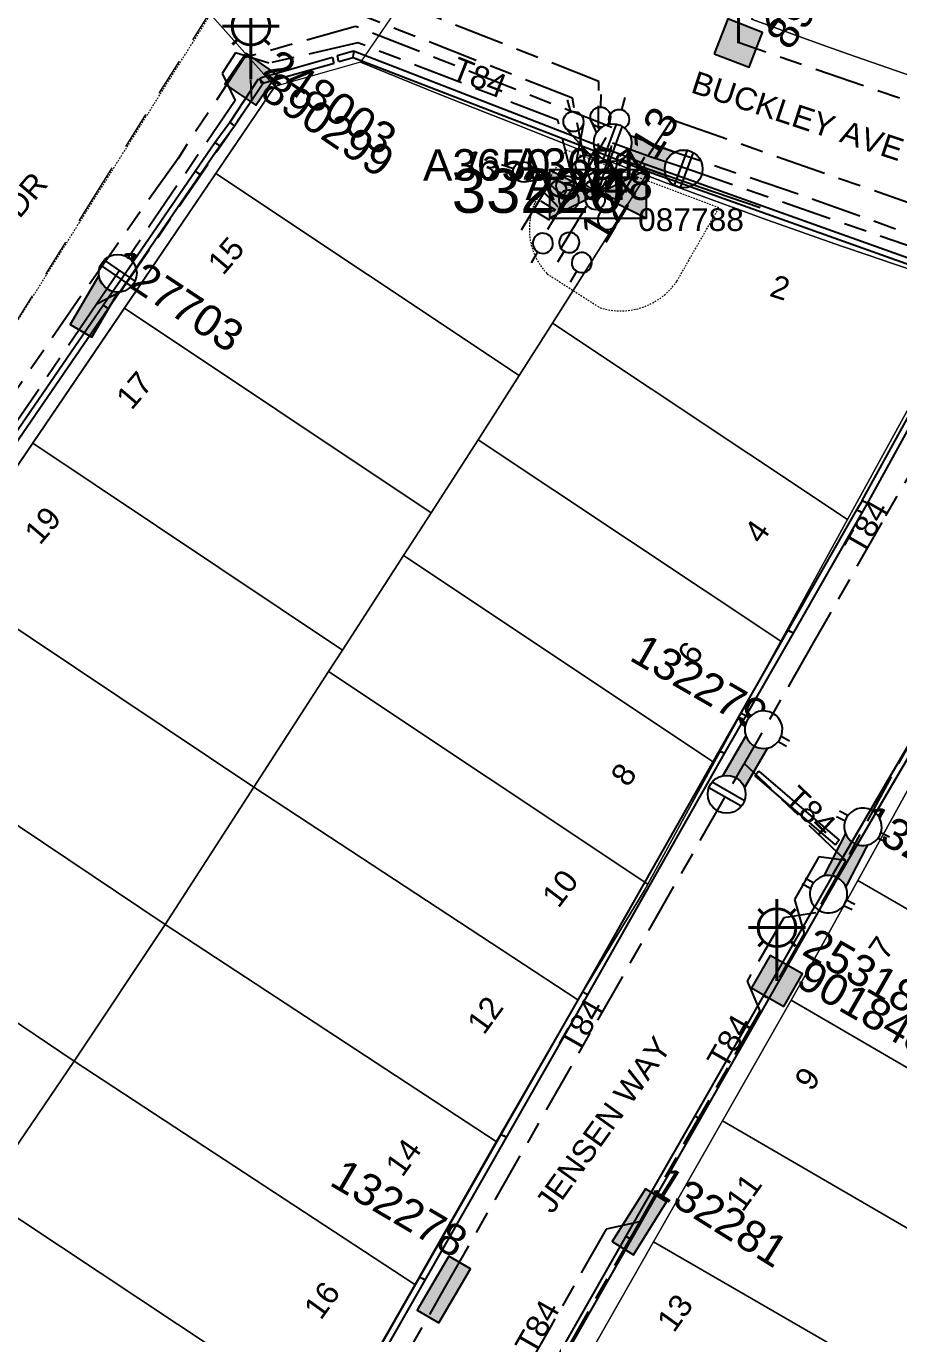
# Model space of a CAD drawing. Header units: metres. Extents: x 299140 to 300955, y 6226202 to 6227439.
# Drawn here: x 299788.9 to 299858.1, y 6226787.1 to 6226890.8 of the extents above; entities that cross this region are included whole.
import ezdxf
from ezdxf.enums import TextEntityAlignment as Align

# ---------------------------------------------------------------- set-up
doc = ezdxf.new("R2010")
doc.units = ezdxf.units.M
for name, pattern in [('Cable Exist UG', [8.2, 4, -1.2, 1.8, -1.2]), ('Dash', [5, 3, -2]), ('HIDDEN', [0.375, 0.25, -0.125]), ('HIDDEN2', [0.1875, 0.125, -0.0625])]:
    doc.linetypes.add(name, pattern=pattern)
doc.layers.get('0').update_dxf_attribs({"color": 6})
for name, color, linetype, lineweight in [('Cadastre Easements_SP_EXT', 9, 'Continuous', 5), ('Cadastre Land Parcels_SP_EXT', 9, 'Continuous', 5), ('Cadastre Other Property_SP_EXT', 9, 'HIDDEN', 5), ('Cadastre Roads_SP_EXT', 9, 'Continuous', 5)]:
    doc.layers.add(name, color=color, linetype=linetype, lineweight=lineweight)
for name, color, linetype in [('Duct_SP_EXT', 7, 'Continuous'), ('Equip_HV_EXT', 7, 'Continuous'), ('Equip_LV_EXT', 7, 'Continuous'), ('Equip_SP_SL_EXT', 7, 'Continuous'), ('Mains_HV_EXT', 7, 'Continuous'), ('Mains_LV_EXT', 7, 'Continuous'), ('Mains_LV_SL_EXT', 7, 'Continuous'), ('Sub_SP_EXT', 7, 'Continuous'), ('SupportsUG_SP_LV_EXT', 7, 'Continuous'), ('SupportsUG_SP_LV_SL_EXT', 7, 'Continuous')]:
    doc.layers.add(name, color=color, linetype=linetype)
doc.styles.add('COLUMN_LABEL', font='arial.ttf')
doc.styles.add('iecARIAL', font='arial.ttf', dxfattribs={"height": 2})
doc.styles.add('POLE_LABEL', font='arial.ttf')
doc.styles.get("Standard").update_dxf_attribs({"font": 'arial.ttf'})
doc.styles.add('SWITCH_LABEL', font='arial.ttf', dxfattribs={"height": 2.5})
doc.linetypes.add('Cable E UG', pattern='A,6,-0.5,["E",Standard,S=1.7,R=0,X=0.5,Y=-1],-2.9', length=9.4)

# ---------------------------------------------------------------- blocks, each defined once
blk = doc.blocks.new('SUB_PADMOUNT_EXT')
for points in [[(0, 0), (-3.84, 1.92), (-3.84, -1.92)], [(0, 0), (3.84, 1.92), (3.84, -1.92)]]:
    blk.add_hatch(color=256).paths.add_polyline_path(points)
for p, q in [((3.84, 1.92), (-3.84, -1.92)), ((-3.84, 1.92), (3.84, -1.92))]:
    blk.add_line(p, q)
blk.add_lwpolyline([(-3.84, -1.92), (3.84, -1.92), (3.84, 1.92), (-3.84, 1.92)], close=True)
for tag, height, flags, p in [('ASSET_NUM', 3.5, 8, (2, 2)), ('STREET_CODE', 0.2, 9, (1.5, 0)), ('CONSTRUCTED_VOLTAGE', 0.2, 9, (1.5, -0.2)), ('OPERATING_VOLTAGE', 0.2, 9, (1.5, -0.6)), ('ORIENTATION', 0.2, 9, (1.5, -0.8)), ('OWNED_BY', 0.2, 9, (1.5, -1)), ('NO_PHASES', 0.2, 9, (1.5, -0.4)), ('OPERATED_BY', 0.2, 9, (1.5, -1.2)), ('SECONDARY_VOLTAGE', 0.2, 9, (1.5, -1.6)), ('STATE', 0.2, 9, (1.5, -1.8)), ('MAINTAINED_BY', 0.2, 9, (1.5, -1.4)), ('PARENT', 0.2, 9, (1.5, -2)), ('SUBSTATION_TYPE', 0.2, 9, (1.5, -2.2)), ('STREETNAME', 0.2, 9, (1.5, -3)), ('SUBURB', 0.2, 9, (1.5, -3.2)), ('USAGE', 0.2, 9, (1.5, -2.4)), ('LEGEND', 0.2, 9, (1.5, -2.6)), ('LOCATION', 0.2, 9, (1.5, -2.8)), ('Z', 0.2, 1, (1.5, -3.6)), ('NOTES', 0.2, 9, (1.5, -3.4))]:
    blk.add_attdef(tag, text='', height=height, dxfattribs=dict(flags=flags)).set_placement(p, align=Align.MIDDLE_LEFT)
blk = doc.blocks.new('COLUMN_EXT')
blk.add_hatch(color=256).paths.add_polyline_path([(-1.49, 1.48), (-1.49, -1.49), (1.48, -1.49), (1.48, 1.48)])
blk.add_lwpolyline([(-1.49, -1.49), (1.48, -1.49), (1.48, 1.48), (-1.49, 1.48)], close=True)
for tag, height, style, flags, p in [('ASSET_NUM', 2.5, 'COLUMN_LABEL', 8, (2, 2)), ('STRUCTURE_PLANT_NUMBER', 0.2, 'POLE_LABEL', 9, (1.81, 0.03)), ('STREET_CODE', 0.2, 'COLUMN_LABEL', 9, (1.81, -0.2))]:
    blk.add_attdef(tag, text='', height=height, dxfattribs=dict(style=style, flags=flags)).set_placement(p, align=Align.MIDDLE_LEFT)
at = {"flags": 9}
for tag, p in [('COLUMN_TYPE', (1.81, -0.4)), ('OWNED_BY', (1.81, -0.6)), ('STATE', (1.81, -0.8)), ('USAGE', (1.81, -1)), ('STREETNAME', (1.81, -1.6)), ('SUBURB', (1.81, -1.8)), ('LEGEND', (1.81, -1.2)), ('LOCATION', (1.81, -1.4)), ('NOTES', (1.81, -2))]:
    blk.add_attdef(tag, text='', height=0.2, dxfattribs=at).set_placement(p, align=Align.MIDDLE_LEFT)
at = {"flags": 1}
blk.add_attdef('Z', (1.81, -2.35), '', height=0.2, dxfattribs=at)
blk = doc.blocks.new('PILLAR_EXT')
blk.add_hatch(color=256).paths.add_polyline_path([(-2.475, 0.99), (-2.475, -0.99), (2.475, -0.99), (2.475, 0.99)])
blk.add_lwpolyline([(-2.475, -0.99), (2.475, -0.99), (2.475, 0.99), (-2.475, 0.99)], close=True)
at = {"style": 'iecARIAL', "flags": 8}
blk.add_attdef('ASSET_NUM', (1.5, 3.5), '', height=2.5, dxfattribs=at)
for tag, p, flags in [('OWNED_BY', (0, -0.2), 9), ('STATE', (0, -0.4), 9), ('SUPPORT_TYPE', (0, -0.6), 9), ('USAGE', (0, -0.8), 9), ('LEGEND', (0, -1), 9), ('LOCATION', (0, -1.2), 9), ('STREETNAME', (0, -1.8), 9), ('SUBURB', (0, -2), 1), ('NOTES', (0, -1.4), 9), ('PARENT', (0, -1.6), 9)]:
    blk.add_attdef(tag, p, '', height=0.2, dxfattribs=dict(flags=flags))
blk = doc.blocks.new('SL_LANTERN_EXT')
at = {"lineweight": 40}
for p, q in [((0, 1.97), (0, 6.47)), ((-1.46, 5.68), (-1.06, 5.28)), ((1.46, 5.68), (1.06, 5.28)), ((-2.25, 4.22), (2.25, 4.22)), ((-1.46, 2.76), (-1.06, 3.16)), ((1.46, 2.76), (1.06, 3.16)), ((0, 0), (0, 2.72))]:
    blk.add_line(p, q, dxfattribs=at)
blk.add_circle((0, 4.22), 1.5, dxfattribs=at)
at = {"style": 'iecARIAL', "flags": 8}
blk.add_attdef('ASSET_NUM', (1.5, 1.5), '', height=2.5, dxfattribs=at)
for tag, p, height, flags in [('CONSTRUCTED_VOLTAGE', (0.98, -0.65), 0.2, 9), ('CONTROL_TYPE', (0.98, -0.85), 0.2, 9), ('LANTERN_PURPOSE', (0.98, -1.05), 0.2, 9), ('LNUMBER', (2.18, -3.25), 2.5, 8), ('OPERATING_VOLTAGE', (0.98, -1.65), 0.2, 9), ('ORIENTATION', (0.98, -1.85), 0.2, 9), ('OWNED_BY', (0.98, -2.05), 0.2, 9), ('STATE', (0.98, -2.25), 0.2, 9), ('LANTERN_TYPE', (0.98, -1.25), 0.2, 9), ('NO_PHASES', (0.98, -1.45), 0.2, 9), ('USAGE', (0.98, -2.45), 0.2, 9), ('CEXIST', (0.98, -2.65), 0.2, 9), ('CNEW', (0.98, -2.85), 0.2, 9), ('CNUMBER', (0.98, -3.05), 0.2, 9), ('CREMOVE', (0.98, -3.25), 0.2, 9), ('CREPLACE', (0.98, -3.45), 0.2, 9), ('LKINGHEIGHT', (0.98, -3.65), 0.2, 9), ('LBRACKET', (0.98, -3.85), 0.2, 9), ('LBRACKETVOCAB', (0.98, -4.05), 0.2, 9), ('LCATEGORY', (0.98, -4.25), 0.2, 9), ('LCHARGE1', (0.98, -4.45), 0.2, 9), ('LCHARGE1PERCENT', (0.98, -4.65), 0.2, 9), ('LCHARGE2', (0.98, -4.85), 0.2, 9), ('LCHARGE2PERCENT', (0.98, -5.05), 0.2, 9), ('LCHARGE3', (0.98, -5.25), 0.2, 9), ('LCHARGE3PERCENT', (0.98, -5.45), 0.2, 9), ('LEXIST', (0.98, -5.65), 0.2, 9), ('LLAMP', (0.98, -5.85), 0.2, 9), ('LLAMPVOCAB', (0.98, -6.05), 0.2, 9), ('LMAST', (0.98, -6.25), 0.2, 9), ('LMASTVOCAB', (0.98, -6.45), 0.2, 9), ('LNEW', (0.98, -6.65), 0.2, 9), ('LANTNUMBER', (0.98, -6.85), 0.2, 9), ('LOUTREACH', (0.98, -7.25), 0.2, 9), ('LOUTREACHVOCAB', (0.98, -7.45), 0.2, 9), ('LRATECODE', (0.98, -7.65), 0.2, 9), ('LREMOVE', (0.98, -7.85), 0.2, 9), ('LREPLACE', (0.98, -8.05), 0.2, 9), ('LTYPE', (0.98, -8.25), 0.2, 9), ('LTYPEVOCAB', (0.98, -8.45), 0.2, 9), ('STREETNAME', (0.98, -9.25), 0.2, 9), ('SUBURB', (0.98, -9.45), 0.2, 1), ('LEGEND', (0.98, -8.65), 0.2, 9), ('LOCATION', (0.98, -8.85), 0.2, 9), ('NOTES', (0.98, -9.05), 0.2, 9)]:
    blk.add_attdef(tag, p, '', height=height, dxfattribs=dict(flags=flags))
blk = doc.blocks.new('LV_UG_DFUSE_CLOSED_EXT')
for points in [[(1, 0), (0, 0)], [(5.04, 0.73), (2.16, -0.72)], [(5.05, -0.71), (2.16, 0.72)], [(6.2, 0.01), (7.2, 0.01)]]:
    blk.add_lwpolyline(points)
for centre in [(1.8, 0), (5.4, 0.01)]:
    blk.add_circle(centre, 0.8)
at = {"flags": 9}
for tag, p in [('ACTUAL_STATUS', (0, 0)), ('CONSTRUCTED_VOLTAGE', (0, -0.2)), ('OPERATING_VOLTAGE', (0, -0.6)), ('ORIENTATION', (0, -0.8)), ('STATE', (0, -1)), ('NO_PHASES', (0, -0.4)), ('SWITCH_TYPE', (0, -1.2)), ('USAGE', (0, -1.4)), ('NOTES', (0, -1.6))]:
    blk.add_attdef(tag, text='', height=0.2, dxfattribs=at).set_placement(p, align=Align.MIDDLE_LEFT)
at = {"flags": 1}
blk.add_attdef('Z', (0, 0), '', height=0.2, dxfattribs=at)
blk = doc.blocks.new('LV_UG_LINKS_CLOSED_EXT')
blk.add_wipeout([(-1.06, 1.06), (-1.18, 0.92), (-1.29, 0.76), (-1.37, 0.59), (-1.43, 0.42), (-1.48, 0.23), (-1.49, 0.05), (-1.49, -0.14), (-1.46, -0.33), (-1.41, -0.51), (-1.33, -0.68), (-1.24, -0.84), (-1.12, -0.99), (-0.99, -1.12), (-0.84, -1.24), (-0.68, -1.33), (-0.51, -1.41), (-0.33, -1.46), (-0.14, -1.49), (0.05, -1.49), (0.23, -1.48), (0.42, -1.43), (0.59, -1.37), (0.76, -1.29), (0.92, -1.18), (1.06, -1.06), (1.18, -0.92), (1.29, -0.76), (1.37, -0.59), (1.43, -0.42), (1.48, -0.23), (1.49, -0.05), (1.49, 0.14), (1.46, 0.33), (1.41, 0.51), (1.33, 0.68), (1.24, 0.84), (1.12, 0.99), (0.99, 1.12), (0.84, 1.24), (0.68, 1.33), (0.51, 1.41), (0.33, 1.46), (0.14, 1.49), (-0.05, 1.49), (-0.23, 1.48), (-0.42, 1.43), (-0.59, 1.37), (-0.76, 1.29), (-0.92, 1.18)])
for p, q in [((-0.25, -1.48), (-0.25, 1.48)), ((0.25, -1.48), (0.25, 1.48))]:
    blk.add_line(p, q)
blk.add_circle((0, 0), 1.5)
at = {"flags": 9}
for tag, p in [('ACTUAL_STATUS', (0, 0)), ('CONSTRUCTED_VOLTAGE', (0, -0.2)), ('OPERATING_VOLTAGE', (0, -0.6)), ('ORIENTATION', (0, -0.8)), ('STATE', (0, -1)), ('NO_PHASES', (0, -0.4)), ('SWITCH_TYPE', (0, -1.2)), ('USAGE', (0, -1.4)), ('NOTES', (0, -1.6))]:
    blk.add_attdef(tag, text='', height=0.2, dxfattribs=at).set_placement(p, align=Align.MIDDLE_LEFT)
at = {"flags": 1}
blk.add_attdef('Z', (0, 0), '', height=0.2, dxfattribs=at)
blk = doc.blocks.new('LV_UG_LINKS_OPEN_EXT')
for p, q in [((-0.25, 1.47), (-0.25, 2.22)), ((0.25, 1.47), (0.25, 2.22)), ((-0.25, -1.47), (-0.25, -2.22)), ((0.25, -1.47), (0.25, -2.22))]:
    blk.add_line(p, q)
at = {"flags": 9}
for tag, p in [('ACTUAL_STATUS', (0, 0)), ('CONSTRUCTED_VOLTAGE', (0, -0.2)), ('OPERATING_VOLTAGE', (0, -0.6)), ('ORIENTATION', (0, -0.8)), ('STATE', (0, -1)), ('NO_PHASES', (0, -0.4)), ('SWITCH_TYPE', (0, -1.2)), ('USAGE', (0, -1.4)), ('NOTES', (0, -1.6))]:
    blk.add_attdef(tag, text='', height=0.2, dxfattribs=at).set_placement(p, align=Align.MIDDLE_LEFT)
at = {"flags": 1}
blk.add_attdef('Z', (0, 0), '', height=0.2, dxfattribs=at)
blk.add_wipeout([(-0.25, 1.47), (-0.43, 1.43), (-0.61, 1.36), (-0.77, 1.28), (-0.93, 1.17), (-1.07, 1.05), (-1.19, 0.9), (-1.29, 0.75), (-1.38, 0.58), (-1.44, 0.4), (-1.48, 0.22), (-1.49, 0.03), (-1.49, -0.16), (-1.45, -0.34), (-1.4, -0.52), (-1.32, -0.69), (-1.23, -0.85), (-1.11, -1), (-0.98, -1.13), (-0.83, -1.24), (-0.66, -1.34), (-0.49, -1.41), (-0.31, -1.46), (-0.13, -1.49), (0.06, -1.49), (0.25, -1.47), (0.43, -1.43), (0.61, -1.36), (0.77, -1.28), (0.93, -1.17), (1.07, -1.05), (1.19, -0.9), (1.29, -0.75), (1.38, -0.58), (1.44, -0.4), (1.48, -0.22), (1.49, -0.03), (1.49, 0.16), (1.45, 0.34), (1.4, 0.52), (1.32, 0.69), (1.23, 0.85), (1.11, 1), (0.98, 1.13), (0.83, 1.24), (0.66, 1.34), (0.49, 1.41), (0.31, 1.46), (0.13, 1.49), (-0.06, 1.49)])
blk.add_lwpolyline([(0, -1.49, 1), (0, 1.49, 1)], format="xyb", close=True)
blk = doc.blocks.new('SWG_HOLEC_SU_NO_EXT')
blk.add_line((1.8, -2), (5.8, -2))
for points in [[(1, 0), (0, 0)], [(6.6, 0), (7.6, 0)]]:
    blk.add_lwpolyline(points)
for points in [[(1.8, -0.8, 1), (1.8, 0.8, 1)], [(5.8, -0.8, 1), (5.8, 0.8, 1)]]:
    blk.add_lwpolyline(points, format="xyb", close=True)
at = {"insert": (5.31, -3.64), "char_height": 1.4, "width": 3.8863, "attachment_point": 1, "rotation": 180}
blk.add_mtext('{\\fArial|b0|i0|c0|p34;N/O}', dxfattribs=at)
at = {"style": 'SWITCH_LABEL', "flags": 8}
blk.add_attdef('ASSET_NUM', text='', height=2.5, rotation=179.9544, dxfattribs=at).set_placement((-2.4, 0), align=Align.MIDDLE_LEFT)
at = {"flags": 1}
blk.add_attdef('Z', (0, 0), '', height=0.2, dxfattribs=at)
at = {"flags": 9}
for tag, p in [('ACTUAL_STATUS', (0, -0.4)), ('CONSTRUCTED_VOLTAGE', (0, -0.6)), ('OPERATING_VOLTAGE', (0, -1)), ('NO_PHASES', (0, -0.8)), ('ORIENTATION', (0, -1.2)), ('OWNED_BY', (0, -1.4)), ('STATE', (0, -1.8)), ('SWITCH_TYPE', (0, -2)), ('PARENT', (0, -1.6)), ('STREETNAME', (0, -2.6)), ('SUBURB', (0, -2.8)), ('USAGE', (0, -2.2)), ('LOCATION', (0, -2.4)), ('NOTES', (0, -3))]:
    blk.add_attdef(tag, text='', height=0.2, dxfattribs=at).set_placement(p, align=Align.MIDDLE_LEFT)
at = {"style": 'SWITCH_LABEL', "flags": 9}
blk.add_attdef('STREET_CODE', text='', height=0.2, dxfattribs=at).set_placement((0, -0.2), align=Align.MIDDLE_LEFT)
blk = doc.blocks.new('SWG_HOLEC_SU_EXT')
blk.add_line((1.8, -2), (5.8, -2))
for points in [[(1, 0), (0, 0)], [(6.6, 0), (7.6, 0)]]:
    blk.add_lwpolyline(points)
for points in [[(1.8, -0.8, 1), (1.8, 0.8, 1)], [(5.8, -0.8, 1), (5.8, 0.8, 1)]]:
    blk.add_lwpolyline(points, format="xyb", close=True)
at = {"style": 'SWITCH_LABEL', "flags": 8}
blk.add_attdef('ASSET_NUM', text='', height=2.5, rotation=179.9544, dxfattribs=at).set_placement((-2.4, 0), align=Align.MIDDLE_LEFT)
at = {"flags": 1}
blk.add_attdef('Z', (0, 0), '', height=0.2, dxfattribs=at)
at = {"flags": 9}
for tag, p in [('ACTUAL_STATUS', (0, -0.4)), ('CONSTRUCTED_VOLTAGE', (0, -0.6)), ('OPERATING_VOLTAGE', (0, -1)), ('NO_PHASES', (0, -0.8)), ('ORIENTATION', (0, -1.2)), ('OWNED_BY', (0, -1.4)), ('STATE', (0, -1.8)), ('SWITCH_TYPE', (0, -2)), ('PARENT', (0, -1.6)), ('STREETNAME', (0, -2.6)), ('SUBURB', (0, -2.8)), ('USAGE', (0, -2.2)), ('LOCATION', (0, -2.4)), ('NOTES', (0, -3))]:
    blk.add_attdef(tag, text='', height=0.2, dxfattribs=at).set_placement(p, align=Align.MIDDLE_LEFT)
at = {"style": 'SWITCH_LABEL', "flags": 9}
blk.add_attdef('STREET_CODE', text='', height=0.2, dxfattribs=at).set_placement((0, -0.2), align=Align.MIDDLE_LEFT)

msp = doc.modelspace()

# ---------------------------------------------------------------- linework, layer by layer
at = {"layer": 'Cadastre Land Parcels_SP_EXT', "linetype": 'Continuous'}
for points in [[(299875.47, 6226913.65), (299863.77, 6226916.75), (299859.19, 6226910.04), (299852.99, 6226900.96), (299846.42, 6226891.35), (299848.32, 6226890.65), (299850.22, 6226889.96), (299852.12, 6226889.28), (299854.03, 6226888.6), (299855.94, 6226887.93), (299857.85, 6226887.27), (299859.76, 6226886.62), (299861.68, 6226885.97), (299863.59, 6226885.33), (299865.51, 6226884.69), (299867.43, 6226884.06), (299875.47, 6226913.65)], [(299830.64, 6226867.23), (299838.08, 6226878.96), (299837.5, 6226879.18), (299835.5, 6226879.95), (299833.49, 6226880.72), (299831.49, 6226881.5), (299829.5, 6226882.29), (299827.5, 6226883.09), (299825.48, 6226883.88), (299823.47, 6226884.67), (299821.46, 6226885.47), (299819.45, 6226886.28), (299817.44, 6226887.1), (299815.43, 6226887.93), (299808.64, 6226885.99), (299803.96, 6226879.1), (299828.01, 6226863.09), (299830.64, 6226867.23)], [(299824.77, 6226857.99), (299828.01, 6226863.09), (299803.96, 6226879.1), (299796.71, 6226868.42), (299821.02, 6226852.18), (299824.77, 6226857.99)], [(299861.86, 6226865.9), (299859.73, 6226871.24), (299857.7, 6226871.93), (299855.67, 6226872.62), (299853.64, 6226873.32), (299851.61, 6226874.03), (299849.59, 6226874.74), (299847.57, 6226875.46), (299845.55, 6226876.19), (299843.53, 6226876.93), (299841.52, 6226877.67), (299839.51, 6226878.42), (299838.08, 6226878.96), (299830.64, 6226867.23), (299854.05, 6226851.65), (299861.86, 6226865.9)], [(299818.84, 6226848.8), (299821.02, 6226852.18), (299796.71, 6226868.42), (299789.44, 6226857.72), (299813.99, 6226841.3), (299818.84, 6226848.8)], [(299854.05, 6226851.65), (299830.64, 6226867.23), (299828.01, 6226863.09), (299824.77, 6226857.99), (299848.76, 6226842.02), (299854.05, 6226851.65)], [(299848.76, 6226842.02), (299824.77, 6226857.99), (299821.02, 6226852.18), (299818.84, 6226848.8), (299843.48, 6226832.38), (299848.76, 6226842.02)], [(299812.9, 6226839.61), (299813.99, 6226841.3), (299789.44, 6226857.72), (299782.17, 6226847.02), (299806.97, 6226830.43), (299812.9, 6226839.61)], [(299843.48, 6226832.38), (299818.84, 6226848.8), (299813.99, 6226841.3), (299812.9, 6226839.61), (299838.2, 6226822.74), (299843.48, 6226832.38)], [(299806.97, 6226830.43), (299782.17, 6226847.02), (299774.9, 6226836.32), (299799.95, 6226819.55), (299806.97, 6226830.43)], [(299837.91, 6226822.22), (299838.2, 6226822.74), (299812.9, 6226839.61), (299806.97, 6226830.43), (299832.67, 6226813.56), (299837.91, 6226822.22)], [(299799.95, 6226819.55), (299774.9, 6226836.32), (299767.63, 6226825.62), (299792.73, 6226808.69), (299799.95, 6226819.55)], [(299882.9, 6226813.14), (299885.34, 6226817.96), (299860.08, 6226832.48), (299854.86, 6226823.03), (299880.39, 6226808.29), (299882.9, 6226813.14)], [(299832.67, 6226813.56), (299806.97, 6226830.43), (299799.95, 6226819.55), (299826.19, 6226802.34), (299832.67, 6226813.56)], [(299792.73, 6226808.69), (299767.63, 6226825.62), (299766.88, 6226824.52), (299760.36, 6226814.92), (299785.49, 6226798.07), (299792.73, 6226808.69)], [(299880.39, 6226808.29), (299854.86, 6226823.03), (299851.04, 6226816.1), (299849.58, 6226813.54), (299875.31, 6226798.54), (299880.39, 6226808.29)], [(299826.19, 6226802.34), (299799.95, 6226819.55), (299792.73, 6226808.69), (299819.73, 6226791), (299826.19, 6226802.34)], [(299874.9, 6226797.75), (299875.31, 6226798.54), (299849.58, 6226813.54), (299844.13, 6226803.96), (299870.24, 6226788.8), (299874.9, 6226797.75)], [(299819.73, 6226791), (299792.73, 6226808.69), (299785.49, 6226798.07), (299813.27, 6226779.66), (299819.73, 6226791)], [(299866.8, 6226782.21), (299870.24, 6226788.8), (299844.13, 6226803.96), (299838.67, 6226794.38), (299865.16, 6226779.05), (299866.8, 6226782.21)], [(299813.27, 6226779.66), (299785.49, 6226798.07), (299779.44, 6226788.86), (299807.8, 6226770.06), (299813.27, 6226779.66)], [(299861.25, 6226771.56), (299865.16, 6226779.05), (299838.67, 6226794.38), (299833.21, 6226784.8), (299860.08, 6226769.31), (299861.25, 6226771.56)]]:
    msp.add_lwpolyline(points, close=True, dxfattribs=at)
at = {"layer": 'Cadastre Other Property_SP_EXT', "linetype": 'HIDDEN2'}
msp.add_lwpolyline([(299764.63, 6226858.08), (299782.55, 6226858.37), (299840.63, 6226950.68), (299855.3, 6226988.27), (299835.62, 6226979.64), (299827.02, 6226957.38), (299764.63, 6226858.08)], close=True, dxfattribs=at)
msp.add_lwpolyline([(299843.85, 6226876.39), (299831.75, 6226880.95), (299829.23, 6226876.74), (299829.23, 6226876.74, 0.298925), (299830.23, 6226871.14), (299830.23, 6226871.14), (299834.43, 6226868.45), (299834.43, 6226868.45, 0.33215), (299840.52, 6226870.57), (299840.52, 6226870.57), (299843.85, 6226876.39)], format="xyb", close=True, dxfattribs=at)
at = {"layer": 'Cadastre Roads_SP_EXT', "linetype": 'Continuous'}
msp.add_lwpolyline([(299808.64, 6226885.99), (299791.35, 6226905.43), (299785.02, 6226896.41), (299778.69, 6226887.38), (299775.56, 6226882.92), (299772.71, 6226878.15), (299766.05, 6226867), (299759.38, 6226855.85), (299752.89, 6226844.79), (299748.91, 6226837.28), (299766.88, 6226824.52), (299808.64, 6226885.99)], close=True, dxfattribs=at)
for points in [[(299823.74, 6226900.13), (299815.43, 6226887.93), (299817.44, 6226887.1), (299819.45, 6226886.28), (299821.46, 6226885.47), (299823.47, 6226884.67), (299825.48, 6226883.88), (299827.5, 6226883.09), (299829.5, 6226882.29), (299831.49, 6226881.5), (299833.49, 6226880.72), (299835.5, 6226879.95), (299837.5, 6226879.18), (299839.51, 6226878.42), (299841.52, 6226877.67), (299843.53, 6226876.93), (299845.55, 6226876.19), (299847.57, 6226875.46), (299849.59, 6226874.74), (299851.61, 6226874.03), (299853.64, 6226873.32), (299855.67, 6226872.62), (299857.7, 6226871.93), (299859.73, 6226871.24)], [(299859.76, 6226886.62), (299857.85, 6226887.27), (299855.94, 6226887.93), (299854.03, 6226888.6), (299852.12, 6226889.28), (299850.22, 6226889.96), (299848.32, 6226890.65), (299846.42, 6226891.35)], [(299833.21, 6226784.8), (299838.67, 6226794.38), (299844.13, 6226803.96), (299849.58, 6226813.54), (299851.04, 6226816.1), (299854.86, 6226823.03), (299860.08, 6226832.48), (299865.3, 6226841.94), (299876.25, 6226861.4), (299861.86, 6226865.9), (299854.05, 6226851.65), (299848.76, 6226842.02), (299843.48, 6226832.38), (299838.2, 6226822.74), (299837.91, 6226822.22), (299832.67, 6226813.56), (299826.19, 6226802.34), (299819.73, 6226791), (299813.27, 6226779.66)]]:
    msp.add_lwpolyline(points, dxfattribs=at)
at = {"layer": 'Duct_SP_EXT'}
for p, q in [((299807.46, 6226886.7), (299813.21, 6226888.32)), ((299807.59, 6226886.23), (299813.34, 6226887.86)), ((299813.21, 6226888.32), (299813.27, 6226888.09)), ((299813.34, 6226887.86), (299813.27, 6226888.09)), ((299813.57, 6226888.45), (299814.88, 6226888.82)), ((299813.57, 6226888.45), (299813.64, 6226888.21)), ((299813.7, 6226887.98), (299813.64, 6226888.21)), ((299813.7, 6226887.98), (299814.85, 6226888.31)), ((299814.85, 6226888.31), (299814.87, 6226888.56)), ((299814.88, 6226888.82), (299814.87, 6226888.56)), ((299805.06, 6226883.15), (299807.33, 6226886.6)), ((299805.45, 6226882.88), (299807.73, 6226886.33)), ((299807.33, 6226886.6), (299807.53, 6226886.47)), ((299807.46, 6226886.7), (299807.53, 6226886.47)), ((299807.73, 6226886.33), (299807.53, 6226886.47)), ((299807.59, 6226886.23), (299807.53, 6226886.47)), ((299803.88, 6226881.57), (299805.06, 6226883.16)), ((299804.27, 6226881.29), (299805.45, 6226882.87)), ((299805.06, 6226883.16), (299805.06, 6226883.15)), ((299805.06, 6226883.16), (299805.26, 6226883.02)), ((299805.06, 6226883.15), (299805.26, 6226883.02)), ((299805.45, 6226882.87), (299805.26, 6226883.02)), ((299805.45, 6226882.88), (299805.26, 6226883.02)), ((299805.45, 6226882.87), (299805.45, 6226882.88)), ((299802.32, 6226879.28), (299803.88, 6226881.57)), ((299802.71, 6226879.01), (299804.27, 6226881.29)), ((299803.88, 6226881.57), (299804.08, 6226881.43)), ((299804.27, 6226881.29), (299804.08, 6226881.43)), ((299837.96, 6226879.87), (299837.88, 6226879.64)), ((299837.97, 6226879.87), (299837.88, 6226879.64)), ((299802.32, 6226879.28), (299802.51, 6226879.15)), ((299802.32, 6226879.28), (299802.51, 6226879.15)), ((299802.71, 6226879.01), (299802.51, 6226879.15)), ((299802.71, 6226879.01), (299802.51, 6226879.15)), ((299788.04, 6226857.64), (299795.42, 6226868.39)), ((299795.42, 6226868.39), (299795.22, 6226868.52)), ((299795.42, 6226868.39), (299795.22, 6226868.52)), ((299855.21, 6226853.17), (299862.1, 6226865.72)), ((299855.63, 6226852.94), (299862.63, 6226865.7)), ((299854.79, 6226852.43), (299855.22, 6226853.17)), ((299855.22, 6226853.17), (299855.21, 6226853.17)), ((299855.21, 6226853.17), (299855.42, 6226853.05)), ((299855.21, 6226852.19), (299855.63, 6226852.93)), ((299855.22, 6226853.17), (299855.42, 6226853.05)), ((299855.63, 6226852.93), (299855.42, 6226853.05)), ((299855.63, 6226852.94), (299855.42, 6226853.05)), ((299855.63, 6226852.93), (299855.63, 6226852.94)), ((299849.34, 6226842.88), (299854.79, 6226852.43)), ((299849.76, 6226842.64), (299855.21, 6226852.19)), ((299854.79, 6226852.43), (299855, 6226852.31)), ((299855.21, 6226852.19), (299855, 6226852.31)), ((299849.34, 6226842.88), (299849.55, 6226842.76)), ((299849.76, 6226842.64), (299849.55, 6226842.76)), ((299843.88, 6226833.32), (299844.09, 6226833.2)), ((299843.88, 6226833.32), (299844.09, 6226833.2)), ((299826.59, 6226802.89), (299833.05, 6226814.2)), ((299827, 6226802.65), (299833.46, 6226813.96)), ((299833.05, 6226814.2), (299833.25, 6226814.08)), ((299833.46, 6226813.96), (299833.25, 6226814.08)), ((299847.38, 6226813.91), (299841.93, 6226804.36)), ((299847.8, 6226813.67), (299842.35, 6226804.12)), ((299847.38, 6226813.91), (299847.59, 6226813.79)), ((299847.38, 6226813.91), (299847.59, 6226813.79)), ((299847.8, 6226813.67), (299847.59, 6226813.79)), ((299847.8, 6226813.67), (299847.59, 6226813.79)), ((299841.93, 6226804.36), (299836.47, 6226794.81)), ((299842.35, 6226804.12), (299836.89, 6226794.57)), ((299841.93, 6226804.36), (299842.14, 6226804.24)), ((299842.35, 6226804.12), (299842.14, 6226804.24)), ((299820.13, 6226791.58), (299826.59, 6226802.89)), ((299826.59, 6226802.89), (299826.8, 6226802.77)), ((299820.55, 6226791.34), (299827, 6226802.65)), ((299827, 6226802.65), (299826.8, 6226802.77)), ((299836.47, 6226794.81), (299831.02, 6226785.25)), ((299836.89, 6226794.57), (299831.44, 6226785.02)), ((299836.47, 6226794.81), (299836.68, 6226794.69)), ((299836.47, 6226794.81), (299836.68, 6226794.69)), ((299836.89, 6226794.57), (299836.68, 6226794.69)), ((299836.89, 6226794.57), (299836.68, 6226794.69)), ((299813.67, 6226780.27), (299820.13, 6226791.58)), ((299820.13, 6226791.58), (299820.34, 6226791.46)), ((299820.13, 6226791.58), (299820.34, 6226791.46)), ((299820.55, 6226791.34), (299820.34, 6226791.46)), ((299820.55, 6226791.34), (299820.34, 6226791.46)), ((299814.09, 6226780.03), (299820.55, 6226791.34))]:
    msp.add_line(p, q, dxfattribs=at)
at = {"layer": 'Mains_LV_EXT', "linetype": 'Cable Exist UG'}
for points in [[(299837.54, 6226795.96), (299834.91, 6226795.39), (299834.91, 6226795.39), (299830.35, 6226787.4), (299824.9, 6226777.85), (299824.13, 6226776.51), (299824.88, 6226773.78), (299824.88, 6226773.78), (299819.69, 6226764.7)], [(299804.65, 6226760.14), (299822.04, 6226790.59)]]:
    msp.add_lwpolyline(points, dxfattribs=at)
at = {"layer": 'Mains_LV_SL_EXT', "linetype": 'Cable Exist UG'}
for points in [[(299879.02, 6226878.35), (299866.53, 6226882.27), (299866.53, 6226882.27), (299863.07, 6226883.37), (299845.44, 6226889.46)], [(299837.54, 6226795.96), (299826.63, 6226776.86)]]:
    msp.add_lwpolyline(points, dxfattribs=at)

# ---------------------------------------------------------------- block references
at = {"layer": 'Equip_LV_EXT'}
for p, rotation in [((299833.77, 6226878.02), 105.5690486678924), ((299834.28, 6226878.17), 88.07206313542576), ((299834.46, 6226878.19), 74.0960549187221), ((299833.46, 6226877.56), 161.9565875975675)]:
    msp.add_blockref('LV_UG_DFUSE_CLOSED_EXT', p, dxfattribs=dict(at, rotation=rotation))
at = {"layer": 'Equip_SP_SL_EXT'}
ref = msp.add_blockref('SL_LANTERN_EXT', (299845.4, 6226889.45), dxfattribs=at)
ref.add_attrib('ASSET_NUM', '248008', dxfattribs={"layer": '0', "height": 2.5, "rotation": 54.6547, "style": 'iecARIAL'}).set_placement((299846.9, 6226890.95), align=Align.MIDDLE_LEFT)
ref = msp.add_blockref('SL_LANTERN_EXT', (299806.74, 6226886.57), dxfattribs=at)
ref.add_attrib('ASSET_NUM', '248003', dxfattribs={"layer": '0', "height": 2.5, "rotation": 325.5387, "style": 'iecARIAL'}).set_placement((299808.24, 6226888.07), align=Align.MIDDLE_LEFT)
ref = msp.add_blockref('SL_LANTERN_EXT', (299848.45, 6226815.07), dxfattribs=at)
ref.add_attrib('ASSET_NUM', '253182', dxfattribs={"layer": '0', "height": 2.5, "rotation": 330.2321, "style": 'iecARIAL'}).set_placement((299849.95, 6226816.57), align=Align.BOTTOM_LEFT)
at = {"layer": 'Sub_SP_EXT'}
ref = msp.add_blockref('SUB_PADMOUNT_EXT', (299834.26, 6226877.48), dxfattribs=at)
ref.add_attrib('ASSET_NUM', '33220', dxfattribs={"layer": '0', "height": 3.5}).set_placement((299836.26, 6226877.73), align=Align.MIDDLE_RIGHT)
at = {"layer": 'SupportsUG_SP_LV_EXT'}
ref = msp.add_blockref('PILLAR_EXT', (299838.23, 6226880.51), dxfattribs=dict(at, rotation=159.8395265523201))
ref.add_attrib('ASSET_NUM', '127713', dxfattribs={"layer": '0', "height": 2.5, "rotation": 59.137, "style": 'iecARIAL'}).set_placement((299839.73, 6226884.01), align=Align.MIDDLE_RIGHT)
ref = msp.add_blockref('PILLAR_EXT', (299794.52, 6226868.76), dxfattribs=dict(at, rotation=239.6558880133017))
ref.add_attrib('ASSET_NUM', '127703', dxfattribs={"layer": '0', "height": 2.5, "rotation": 326.5607, "style": 'iecARIAL'}).set_placement((299796.02, 6226872.26), align=Align.MIDDLE_LEFT)
ref = msp.add_blockref('PILLAR_EXT', (299845.86, 6226832.32), dxfattribs=dict(at, rotation=60.01317851528069))
ref.add_attrib('ASSET_NUM', '132279', dxfattribs={"layer": '0', "height": 2.5, "rotation": 330.0132, "style": 'iecARIAL'}).set_placement((299847.36, 6226835.82), align=Align.MIDDLE_RIGHT)
ref = msp.add_blockref('PILLAR_EXT', (299853.9, 6226824.62), dxfattribs=dict(at, rotation=242.9246885285603))
ref.add_attrib('ASSET_NUM', '132280', dxfattribs={"layer": '0', "height": 2.5, "rotation": 330.434, "style": 'iecARIAL'}).set_placement((299855.4, 6226828.12), align=Align.MIDDLE_LEFT)
ref = msp.add_blockref('PILLAR_EXT', (299822.04, 6226790.59), dxfattribs=dict(at, rotation=59.50348601207047))
ref.add_attrib('ASSET_NUM', '132278', dxfattribs={"layer": '0', "height": 2.5, "rotation": 329.5035, "style": 'iecARIAL'}).set_placement((299823.54, 6226794.09), align=Align.MIDDLE_RIGHT)
ref = msp.add_blockref('PILLAR_EXT', (299837.54, 6226795.96), dxfattribs=dict(at, rotation=237.9765304297674))
ref.add_attrib('ASSET_NUM', '132281', dxfattribs={"layer": '0', "height": 2.5, "rotation": 327.9765, "style": 'iecARIAL'}).set_placement((299839.04, 6226799.46), align=Align.MIDDLE_LEFT)
at = {"layer": 'SupportsUG_SP_LV_SL_EXT'}
ref = msp.add_blockref('COLUMN_EXT', (299845.4, 6226889.45), dxfattribs=dict(at, rotation=338.8091483689602))
ref.add_attrib('ASSET_NUM', '890304', dxfattribs={"layer": '0', "height": 2.5, "rotation": 54.6547, "style": 'COLUMN_LABEL'}).set_placement((299847.4, 6226890.2), align=Align.TOP_LEFT)
ref = msp.add_blockref('COLUMN_EXT', (299806.74, 6226886.57), dxfattribs=dict(at, rotation=235.5386678119059))
ref.add_attrib('ASSET_NUM', '890299', dxfattribs={"layer": '0', "height": 2.5, "rotation": 325.5387, "style": 'COLUMN_LABEL'}).set_placement((299808.74, 6226887.32), align=Align.TOP_LEFT)
ref = msp.add_blockref('COLUMN_EXT', (299848.45, 6226815.07), dxfattribs=dict(at, rotation=60.23212938687716))
ref.add_attrib('ASSET_NUM', '901848', dxfattribs={"layer": '0', "height": 2.5, "rotation": 330.2321, "style": 'COLUMN_LABEL'}).set_placement((299850.45, 6226815.82), align=Align.MIDDLE_LEFT)

# ---------------------------------------------------------------- texts
at = {"layer": 'Cadastre Land Parcels_SP_EXT'}
for s, rotation, p in [('13', 340.9138, (299823.33, 6226879.38)), ('15', 49.493, (299804.53, 6226870.95)), ('2', 342.3919, (299847.77, 6226869.41)), ('17', 49.4958, (299797.27, 6226860.26)), ('19', 49.4932, (299790, 6226849.56)), ('4', 55.2989, (299847.2, 6226849.63)), ('6', 55.3017, (299841.91, 6226839.99)), ('8', 55.3002, (299836.63, 6226830.35)), ('10', 52.6952, (299831.12, 6226820.76)), ('7', 55.1433, (299857.07, 6226816.59)), ('12', 53.9097, (299825.21, 6226810.71)), ('9', 54.2912, (299851.18, 6226806.23)), ('14', 54.2924, (299818.74, 6226799.42)), ('11', 54.2912, (299845.73, 6226796.66)), ('16', 54.2866, (299812.28, 6226788.09)), ('13', 54.2872, (299840.27, 6226787.09))]:
    msp.add_text(s, height=1.8, rotation=rotation, dxfattribs=at).set_placement(p)
at = {"layer": 'Cadastre Other Property_SP_EXT'}
msp.add_text('087788', height=1.8, dxfattribs=at).set_placement((299837.44, 6226874.54))
at = {"layer": 'Cadastre Roads_SP_EXT'}
for s, rotation, p in [('BUCKLEY AVE', 341.6409, (299841.52, 6226885.56)), ('WHEATLEY DR', 49.4942, (299778.95, 6226864.41)), ('JENSEN WAY', 54.2924, (299830.63, 6226796.51))]:
    msp.add_text(s, height=1.8, rotation=rotation, dxfattribs=at).set_placement(p)
at = {"layer": 'Mains_LV_EXT'}
for rotation, p in [(338.4314, (299822.51, 6226886.72)), (60.279, (299855.24, 6226848.74)), (60.2772, (299832.66, 6226809.2)), (60.2757, (299844.37, 6226807.93)), (60.279, (299829.15, 6226785.3))]:
    msp.add_text('T84', height=1.8, rotation=rotation, dxfattribs=at).set_placement(p)

# ---------------------------------------------------------------- next in the draw order: block references
at = {"layer": 'Equip_LV_EXT'}
for name, p, rotation in [('LV_UG_LINKS_CLOSED_EXT', (299835.42, 6226881.54), 159.8395265523201), ('LV_UG_LINKS_CLOSED_EXT', (299841.05, 6226879.47), 159.8395265523201), ('LV_UG_LINKS_CLOSED_EXT', (299796.18, 6226871.19), 235.5387865626544), ('LV_UG_LINKS_OPEN_EXT', (299847.39, 6226834.99), 60.27232780589515), ('LV_UG_LINKS_CLOSED_EXT', (299844.46, 6226829.87), 60.27722676928686), ('LV_UG_LINKS_OPEN_EXT', (299855.27, 6226827.29), 242.9246885285603), ('LV_UG_LINKS_OPEN_EXT', (299852.54, 6226821.95), 242.9246885285603)]:
    msp.add_blockref(name, p, dxfattribs=dict(at, rotation=rotation))

# ---------------------------------------------------------------- next in the draw order: linework, layer by layer
at = {"layer": 'Cadastre Easements_SP_EXT', "linetype": 'Dash'}
msp.add_lwpolyline([(299782.55, 6226858.37), (299794.15, 6226877.01), (299840.39, 6226950.63), (299855.36, 6226988.19), (299835.66, 6226979.56), (299827.01, 6226957.55), (299786, 6226892.29), (299732.57, 6226806.76), (299665.03, 6226845.89), (299646.98, 6226815.56), (299646.83, 6226815.31), (299711.6, 6226773.72), (299611.68, 6226607.81), (299627.4, 6226605.33), (299627.51, 6226605.53), (299654.31, 6226650.18), (299661.03, 6226661.27), (299711.16, 6226744.55), (299746.79, 6226798.57), (299745.73, 6226799.18), (299782.55, 6226858.37)], close=True, dxfattribs=at)
at = {"layer": 'Duct_SP_EXT'}
for p, q in [((299814.85, 6226888.31), (299835.79, 6226880.2)), ((299814.88, 6226888.82), (299835.96, 6226880.65)), ((299835.9, 6226880.69), (299835.81, 6226880.46)), ((299835.96, 6226880.65), (299835.87, 6226880.43)), ((299835.9, 6226880.69), (299837.97, 6226879.87)), ((299835.72, 6226880.24), (299835.81, 6226880.46)), ((299835.72, 6226880.24), (299837.79, 6226879.42)), ((299835.79, 6226880.2), (299835.87, 6226880.43)), ((299837.79, 6226879.42), (299837.88, 6226879.64)), ((299837.8, 6226879.42), (299837.88, 6226879.64)), ((299837.96, 6226879.87), (299859.58, 6226872.15)), ((299795.02, 6226868.66), (299802.32, 6226879.28)), ((299795.42, 6226868.39), (299802.71, 6226879.01)), ((299837.8, 6226879.42), (299859.42, 6226871.69)), ((299787.65, 6226857.91), (299795.02, 6226868.66)), ((299795.02, 6226868.66), (299795.22, 6226868.52)), ((299795.02, 6226868.66), (299795.22, 6226868.52)), ((299865.64, 6226845.4), (299852.84, 6226823.47)), ((299866.06, 6226845.16), (299853.25, 6226823.22)), ((299843.88, 6226833.32), (299849.34, 6226842.88)), ((299844.3, 6226833.09), (299849.76, 6226842.64)), ((299833.05, 6226814.2), (299843.88, 6226833.32)), ((299833.46, 6226813.96), (299844.3, 6226833.09)), ((299844.3, 6226833.09), (299844.09, 6226833.2)), ((299844.3, 6226833.09), (299844.09, 6226833.2)), ((299846.69, 6226831.34), (299846.84, 6226831.52)), ((299846.69, 6226831.34), (299853.06, 6226825.86)), ((299847, 6226831.71), (299846.84, 6226831.52)), ((299847, 6226831.71), (299853.38, 6226826.23)), ((299853.06, 6226825.86), (299853.22, 6226826.05)), ((299853.38, 6226826.23), (299853.22, 6226826.05)), ((299852.84, 6226823.46), (299847.38, 6226813.91)), ((299853.25, 6226823.23), (299847.8, 6226813.67)), ((299852.84, 6226823.47), (299853.04, 6226823.35)), ((299852.84, 6226823.46), (299853.04, 6226823.35)), ((299853.25, 6226823.23), (299853.04, 6226823.35)), ((299853.25, 6226823.22), (299853.04, 6226823.35))]:
    msp.add_line(p, q, dxfattribs=at)
at = {"layer": 'Mains_HV_EXT', "linetype": 'Cable Exist UG'}
for points in [[(299834.26, 6226877.48), (299832.88, 6226878.51), (299835.36, 6226882.75), (299815.02, 6226890.77), (299806.2, 6226888.27), (299800.96, 6226880.3), (299800.96, 6226880.3), (299793.25, 6226869.37), (299778.79, 6226848.29), (299769, 6226832.99), (299758.93, 6226818.08), (299758.93, 6226818.08), (299740.18, 6226832.85), (299718.08, 6226846), (299695.58, 6226859.38), (299690.63, 6226851.64), (299690.63, 6226851.64), (299690.11, 6226851.94), (299681.54, 6226849.77), (299677.79, 6226843.47), (299667.27, 6226849.67)], [(299834.26, 6226877.48), (299835.93, 6226877), (299838.57, 6226881.41), (299838.57, 6226881.41), (299851.25, 6226877.1), (299860.37, 6226873.81), (299862.49, 6226873.18), (299865.96, 6226881.4), (299865.96, 6226881.4), (299877.83, 6226877.64), (299891.25, 6226873.83), (299901.98, 6226871.04), (299912.76, 6226868.41), (299925.47, 6226865.63), (299938.33, 6226863.11), (299948.24, 6226861.31), (299951.7, 6226860.44), (299954.58, 6226859.09), (299957.44, 6226856.97), (299959.46, 6226854.86), (299962.24, 6226850.43), (299964.82, 6226844.96), (299969.42, 6226843.06)]]:
    msp.add_lwpolyline(points, dxfattribs=at)
at = {"layer": 'Mains_HV_EXT', "linetype": 'Cable E UG'}
for points in [[(299834.26, 6226877.48), (299837.05, 6226879.9), (299837.05, 6226879.9), (299837.84, 6226879.59), (299842.38, 6226878.03)], [(299842.38, 6226878.03), (299847.11, 6226876.41)]]:
    msp.add_lwpolyline(points, dxfattribs=at)
at = {"layer": 'Mains_LV_EXT', "linetype": 'Cable Exist UG'}
for points in [[(299834.26, 6226877.48), (299834.32, 6226886.4), (299834.32, 6226886.4), (299817.3, 6226893.1), (299822.11, 6226899.69), (299822.11, 6226899.69), (299820.47, 6226906.44), (299826.07, 6226914.71), (299827.75, 6226917.26), (299834.24, 6226927.09)], [(299834.26, 6226877.48), (299833.38, 6226879.2), (299832.23, 6226885.07), (299832.23, 6226885.07), (299814.01, 6226892.23)], [(299834.26, 6226877.48), (299832.41, 6226877.98), (299831.08, 6226883.32), (299831.08, 6226883.32), (299815.22, 6226889.47), (299808.17, 6226887.84), (299805.52, 6226888.68), (299805.52, 6226888.68), (299804.46, 6226887.02), (299805.48, 6226884.9), (299794.52, 6226868.76)], [(299834.26, 6226877.48), (299835.42, 6226881.54), (299838.23, 6226880.51)], [(299838.23, 6226880.51), (299841.15, 6226879.54), (299841.15, 6226879.54), (299861.35, 6226872.53), (299864.56, 6226880.71), (299864.56, 6226880.71), (299865.46, 6226880.52), (299877.15, 6226876.83), (299879.02, 6226878.35)], [(299794.52, 6226868.76), (299787.56, 6226858.52), (299787.56, 6226858.52), (299780.32, 6226847.86), (299773.9, 6226838.42), (299770.91, 6226839.13), (299770.91, 6226839.13), (299764.34, 6226828.83), (299765.42, 6226826)], [(299892.84, 6226863.23), (299892.2, 6226865.54), (299892.2, 6226865.54), (299891.62, 6226865.7), (299889.71, 6226866.23), (299887.81, 6226866.76), (299885.9, 6226867.31), (299882.69, 6226868.23), (299873.47, 6226864.6), (299871.65, 6226861.47), (299873.2, 6226860.05), (299873.2, 6226860.05), (299853.9, 6226824.62)], [(299822.04, 6226790.59), (299845.86, 6226832.32)], [(299853.9, 6226824.62), (299845.86, 6226832.32)], [(299853.9, 6226824.62), (299851.53, 6226820.47), (299849, 6226820.06), (299846.08, 6226815.04), (299846.08, 6226815.04), (299847.1, 6226812.7), (299837.54, 6226795.96)]]:
    msp.add_lwpolyline(points, dxfattribs=at)
msp.add_lwpolyline([(299838.23, 6226880.51), (299840.15, 6226883.38), (299840.15, 6226883.38), (299840.69, 6226883.16), (299858.8, 6226876.83), (299858.8, 6226876.83, 0.000436), (299859.78, 6226876.5), (299859.78, 6226876.5), (299864.6, 6226865.14), (299864.6, 6226865.14), (299856.77, 6226851.43), (299851.32, 6226841.87), (299845.86, 6226832.32)], format="xyb", dxfattribs=at)
at = {"layer": 'Mains_LV_SL_EXT', "linetype": 'Cable Exist UG'}
for points in [[(299794.52, 6226868.76), (299796.41, 6226869.75), (299806.81, 6226884.91), (299806.81, 6226884.91), (299806.72, 6226886.54)], [(299853.9, 6226824.62), (299851.77, 6226824.92), (299851.77, 6226824.92), (299849.84, 6226821.52), (299850.6, 6226818.82), (299848.45, 6226815.07)]]:
    msp.add_lwpolyline(points, dxfattribs=at)

# ---------------------------------------------------------------- next in the draw order: block references
at = {"layer": 'Equip_HV_EXT'}
ref = msp.add_blockref('SWG_HOLEC_SU_EXT', (299832.88, 6226878.53), dxfattribs=dict(at, rotation=238.9316465244361))
ref.add_attrib('ASSET_NUM', 'A3650', dxfattribs={"layer": '0', "height": 2.5, "style": 'SWITCH_LABEL'}).set_placement((299830.48, 6226879.78), align=Align.MIDDLE_RIGHT)
ref = msp.add_blockref('SWG_HOLEC_SU_NO_EXT', (299834.96, 6226878.6), dxfattribs=dict(at, rotation=239.1015548542433))
ref.add_attrib('ASSET_NUM', 'A3651', dxfattribs={"layer": '0', "height": 2.5, "style": 'SWITCH_LABEL'}).set_placement((299832.56, 6226879.85), align=Align.MIDDLE_CENTER)
ref = msp.add_blockref('SWG_HOLEC_SU_EXT', (299835.96, 6226877.01), dxfattribs=dict(at, rotation=239.0075329393023))
ref.add_attrib('ASSET_NUM', 'A3648', dxfattribs={"layer": '0', "height": 2.5, "style": 'SWITCH_LABEL'}).set_placement((299833.56, 6226878.26), align=Align.MIDDLE_CENTER)

# ---------------------------------------------------------------- next in the draw order: texts
at = {"layer": 'Mains_LV_EXT'}
msp.add_text('T84', height=1.8, rotation=316.2547, dxfattribs=at).set_placement((299848.92, 6226829.39))

doc.saveas('drawing.dxf')
